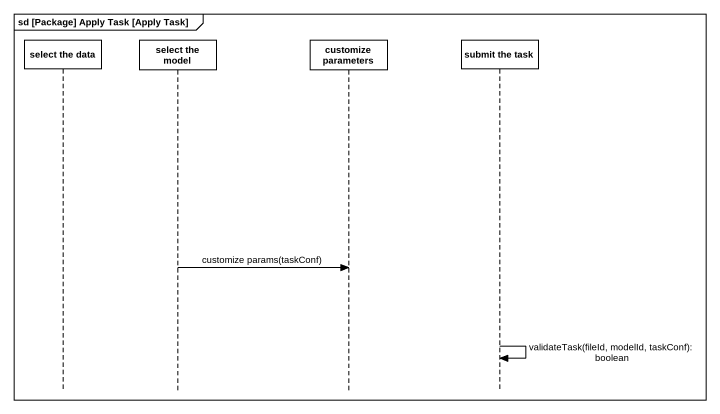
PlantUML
@startuml
mainframe sd [Package] Apply Task [Apply Task]
hide footbox
participant "select the data" as select_the_data
participant "select the model" as select_the_model
participant "customize parameters" as customize_parameters
participant "submit the task" as submit_the_task

select_the_model -> customize_parameters : customize params(taskConf)
submit_the_task -> submit_the_task : validateTask(fileId, modelId, taskConf): boolean
@enduml
